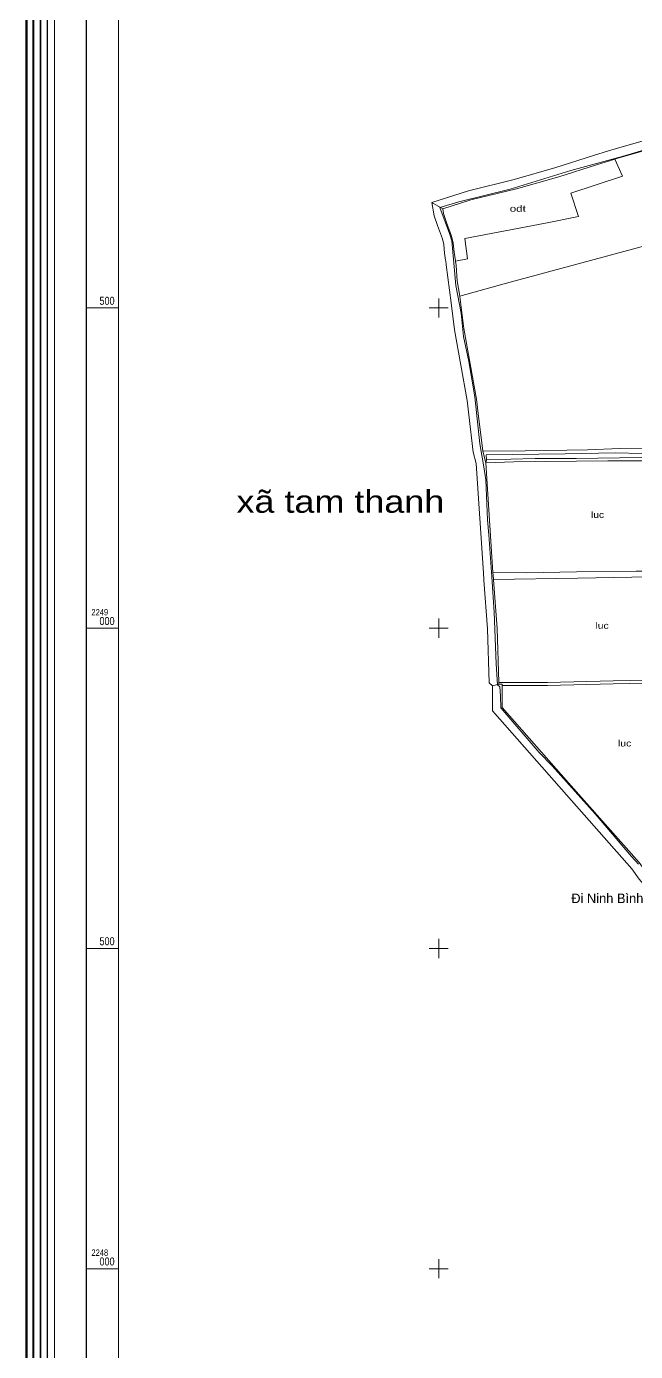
# Model space of a CAD drawing. Header units: metres. Extents: x 506356 to 510922, y 2246675 to 2251661.
# Drawn here: x 506356 to 507308, y 2247871 to 2249940 of the extents above; entities that cross this region are included whole.
import ezdxf
from ezdxf.enums import TextEntityAlignment as Align

# ---------------------------------------------------------------- set-up
doc = ezdxf.new("R2010")
doc.units = ezdxf.units.M
doc.header["$LTSCALE"] = 4
for name, color, linetype, lineweight in [('10', 7, 'Continuous', 13), ('23', 7, 'Continuous', 13), ('30', 7, 'Continuous', 13), ('4', 7, 'Continuous', 13), ('5', 7, 'Continuous', 13), ('63', 7, 'Continuous', 13), ('7', 7, 'Continuous', 13)]:
    doc.layers.add(name, color=color, linetype=linetype, lineweight=lineweight)
for name, color, linetype in [('33', 7, 'Continuous'), ('39', 7, 'Continuous'), ('46', 7, 'Continuous')]:
    doc.layers.add(name, color=color, linetype=linetype)

msp = doc.modelspace()

# ---------------------------------------------------------------- linework, layer by layer
at = {"layer": '10'}
for p in [(507068.98, 2249276.49), (507084.77, 2249087.18)]:
    msp.add_line(p, (507073.71, 2249258.34), dxfattribs=at)
for points in [[(507751.01, 2249859.77), (507745.42, 2249859.71), (507737.07, 2249859.27), (507716.84, 2249854.43), (507631.56, 2249835.5), (507585.42, 2249822.3), (507441.67, 2249780.49), (507401.66, 2249769.05), (507278.14, 2249733.41), (507275.24, 2249732.52)], [(507275.24, 2249732.52), (507246.48, 2249723.73), (507187.58, 2249704.8), (507121.64, 2249686.32), (507050.42, 2249668.71), (507006.46, 2249654.63), (507007.78, 2249647.59), (507012.17, 2249633.5), (507020.09, 2249612.38), (507022.72, 2249601.38), (507024.04, 2249587.29), (507026.27, 2249573.58), (507026.32, 2249573.19)], [(507033.2, 2249518.7), (507106.13, 2249538.67), (507374.15, 2249611.2), (507521.26, 2249653.53), (507665.27, 2249691.33)], [(507026.32, 2249573.19), (507027.13, 2249566.17), (507028.89, 2249542.4), (507033.2, 2249518.7)], [(507068.98, 2249276.49), (507061.87, 2249335.09), (507059.23, 2249357.54), (507039.44, 2249468.02), (507033.29, 2249518.2), (507033.2, 2249518.7)], [(507694.42, 2249296.66), (507596.95, 2249289.93), (507495.04, 2249285.18), (507396.68, 2249280.44), (507356.79, 2249281.63), (507282.92, 2249280.44), (507232.36, 2249278.46), (507135.16, 2249276.86), (507068.98, 2249276.49)], [(507073.71, 2249258.34), (507117.16, 2249259.87), (507264.51, 2249261.46), (507331.26, 2249261.46), (507422.4, 2249263.53)], [(507084.77, 2249087.18), (507137.98, 2249086.65), (507215.45, 2249087.97), (507308.75, 2249089.32), (507341.32, 2249089.32), (507409.65, 2249088.93)], [(507084.77, 2249087.18), (507085.41, 2249077.24), (507085.41, 2249075.92)], [(507093.86, 2248914.99), (507170.06, 2248915.24), (507272.68, 2248917.87), (507406.37, 2248920.64), (507417.81, 2249081.96), (507414.38, 2249081.87), (507217.44, 2249078.13), (507085.41, 2249075.92)], [(507085.41, 2249075.92), (507085.41, 2249075.48), (507091.29, 2248999.73), (507093.86, 2248914.99)], [(507099.3, 2248910.51), (507170.12, 2248910.74), (507272.78, 2248913.37), (507546.13, 2248919.03)], [(507093.86, 2248914.99), (507093.93, 2248912.57), (507099.21, 2248912.57), (507099.3, 2248910.51)], [(507099.3, 2248910.51), (507099.33, 2248909.85), (507099.21, 2248876.47), (507202.97, 2248758.51), (507313.13, 2248634.29)]]:
    msp.add_lwpolyline(points, dxfattribs=at)
at = {"layer": '23'}
msp.add_lwpolyline([(507384.29, 2249267.39), (507215.01, 2249264.86), (507150.74, 2249264.86), (507074.71, 2249262.76), (507073.97, 2249270.74), (507197.56, 2249272.41), (507275.62, 2249273.67), (507317.79, 2249272.83)], dxfattribs=at)
at = {"layer": '30'}
for p, q in [((507073.71, 2249258.34), (507074.71, 2249262.76)), ((507150.74, 2249264.86), (507215.01, 2249264.86)), ((507137.98, 2249086.65), (507215.45, 2249087.97))]:
    msp.add_line(p, q, dxfattribs=at)
for points in [[(507275.24, 2249732.52), (507278.14, 2249733.41), (507401.66, 2249769.05), (507441.67, 2249780.49), (507585.42, 2249822.3), (507631.56, 2249835.5), (507716.84, 2249854.43), (507737.07, 2249859.27), (507745.42, 2249859.71), (507751.01, 2249859.77)], [(507401.66, 2249769.05), (507278.14, 2249733.41), (507275.24, 2249732.52), (507287.03, 2249705.72), (507206.61, 2249679.44), (507218.51, 2249642.89)], [(507026.32, 2249573.19), (507026.27, 2249573.58), (507024.04, 2249587.29), (507022.72, 2249601.38), (507020.09, 2249612.38), (507012.17, 2249633.5), (507007.78, 2249647.59), (507006.46, 2249654.63), (507050.42, 2249668.71), (507121.64, 2249686.32), (507187.58, 2249704.8), (507246.48, 2249723.73), (507275.24, 2249732.52)], [(507026.32, 2249573.19), (507045.14, 2249576.66), (507041.04, 2249608.48), (507166.8, 2249632.21), (507218.51, 2249642.89), (507206.61, 2249679.44), (507287.03, 2249705.72), (507275.24, 2249732.52)], [(507275.24, 2249732.52), (507287.03, 2249705.72), (507206.61, 2249679.44), (507218.51, 2249642.89), (507166.8, 2249632.21), (507041.04, 2249608.48), (507045.14, 2249576.66), (507026.32, 2249573.19)], [(507166.8, 2249632.21), (507218.51, 2249642.89), (507206.61, 2249679.44), (507287.03, 2249705.72), (507275.24, 2249732.52)], [(507275.24, 2249732.52), (507246.48, 2249723.73), (507187.58, 2249704.8)], [(507187.58, 2249704.8), (507121.64, 2249686.32), (507050.42, 2249668.71), (507006.46, 2249654.63), (507007.78, 2249647.59), (507012.17, 2249633.5), (507020.09, 2249612.38), (507022.72, 2249601.38)], [(507033.2, 2249518.7), (507106.13, 2249538.67), (507374.15, 2249611.2), (507521.26, 2249653.53), (507665.27, 2249691.33)], [(507665.27, 2249691.33), (507521.26, 2249653.53), (507374.15, 2249611.2), (507106.13, 2249538.67), (507033.2, 2249518.7)], [(507735.8, 2249671.14), (507673.53, 2249667.3), (507665.27, 2249691.33), (507521.26, 2249653.53), (507374.15, 2249611.2), (507106.13, 2249538.67), (507033.2, 2249518.7)], [(508387.58, 2249694.75), (508374.07, 2249693.11), (508349.48, 2249691.45), (508252.65, 2249678.6), (508222.97, 2249673.94), (508196.51, 2249667.92), (508187.75, 2249662.81), (508174.12, 2249653.17), (508144.45, 2249627.18), (508033.23, 2249522.99), (507888.47, 2249409.09), (507739.57, 2249295.44), (507720.06, 2249278.38), (507705.99, 2249273.55), (507661.47, 2249273.76), (507615.48, 2249274.4), (507591.33, 2249272.72), (507499.35, 2249271.46), (507436.56, 2249268.54), (507384.29, 2249267.39), (507215.01, 2249264.86), (507150.74, 2249264.86), (507074.71, 2249262.76), (507073.71, 2249258.34)], [(507218.51, 2249642.89), (507166.8, 2249632.21), (507041.04, 2249608.48), (507045.14, 2249576.66), (507026.32, 2249573.19)], [(507026.32, 2249573.19), (507045.14, 2249576.66), (507041.04, 2249608.48), (507166.8, 2249632.21)], [(507022.72, 2249601.38), (507024.04, 2249587.29), (507026.27, 2249573.58), (507026.32, 2249573.19)], [(507033.2, 2249518.7), (507106.13, 2249538.67), (507374.15, 2249611.2)], [(507033.2, 2249518.7), (507028.89, 2249542.4), (507027.13, 2249566.17), (507026.32, 2249573.19)], [(507026.32, 2249573.19), (507027.13, 2249566.17), (507028.89, 2249542.4), (507033.2, 2249518.7)], [(507068.98, 2249276.49), (507061.87, 2249335.09), (507059.23, 2249357.54), (507039.44, 2249468.02), (507033.29, 2249518.2), (507033.2, 2249518.7)], [(507033.2, 2249518.7), (507033.29, 2249518.2), (507039.44, 2249468.02), (507059.23, 2249357.54), (507061.87, 2249335.09), (507068.98, 2249276.49)], [(507694.42, 2249296.66), (507596.95, 2249289.93), (507495.04, 2249285.18), (507396.68, 2249280.44), (507356.79, 2249281.63), (507282.92, 2249280.44), (507232.36, 2249278.46), (507135.16, 2249276.86), (507068.98, 2249276.49)], [(507068.98, 2249276.49), (507135.16, 2249276.86), (507232.36, 2249278.46), (507282.92, 2249280.44), (507356.79, 2249281.63), (507396.68, 2249280.44), (507495.04, 2249285.18), (507596.95, 2249289.93), (507694.42, 2249296.66)], [(507068.98, 2249276.49), (507135.16, 2249276.86), (507232.36, 2249278.46), (507282.92, 2249280.44), (507356.79, 2249281.63), (507396.68, 2249280.44), (507495.04, 2249285.18), (507596.95, 2249289.93), (507694.42, 2249296.66)], [(507694.42, 2249296.66), (507596.95, 2249289.93), (507495.04, 2249285.18), (507396.68, 2249280.44), (507356.79, 2249281.63), (507282.92, 2249280.44), (507232.36, 2249278.46), (507135.16, 2249276.86), (507068.98, 2249276.49), (507073.71, 2249258.34), (507074.71, 2249262.76)], [(507215.01, 2249264.86), (507384.29, 2249267.39), (507436.56, 2249268.54), (507499.35, 2249271.46), (507591.33, 2249272.72), (507615.48, 2249274.4), (507661.47, 2249273.76), (507705.99, 2249273.55), (507720.06, 2249278.38), (507739.57, 2249295.44)], [(507215.01, 2249264.86), (507384.29, 2249267.39), (507436.56, 2249268.54), (507499.35, 2249271.46), (507591.33, 2249272.72), (507615.48, 2249274.4), (507661.47, 2249273.76), (507705.99, 2249273.55), (507720.06, 2249278.38), (507739.57, 2249295.44)], [(507432.69, 2249263.76), (507331.26, 2249261.46), (507264.51, 2249261.46), (507117.16, 2249259.87), (507073.71, 2249258.34), (507068.98, 2249276.49)], [(507074.71, 2249262.76), (507073.97, 2249270.74), (507197.56, 2249272.41), (507275.62, 2249273.67), (507317.79, 2249272.83), (507374.16, 2249274.5)], [(507384.29, 2249267.39), (507215.01, 2249264.86), (507150.74, 2249264.86), (507074.71, 2249262.76), (507073.97, 2249270.74), (507197.56, 2249272.41), (507275.62, 2249273.67), (507317.79, 2249272.83)], [(507317.79, 2249272.83), (507275.62, 2249273.67), (507197.56, 2249272.41), (507073.97, 2249270.74), (507074.71, 2249262.76), (507150.74, 2249264.86), (507215.01, 2249264.86), (507384.29, 2249267.39)], [(507197.56, 2249272.41), (507073.97, 2249270.74), (507074.71, 2249262.76), (507150.74, 2249264.86)], [(507197.56, 2249272.41), (507073.97, 2249270.74), (507074.71, 2249262.76), (507150.74, 2249264.86), (507215.01, 2249264.86)], [(507317.79, 2249272.83), (507275.62, 2249273.67), (507197.56, 2249272.41)], [(507317.79, 2249272.83), (507275.62, 2249273.67), (507197.56, 2249272.41)], [(507073.71, 2249258.34), (507117.16, 2249259.87), (507264.51, 2249261.46), (507331.26, 2249261.46), (507432.69, 2249263.76)], [(507073.71, 2249258.34), (507117.16, 2249259.87), (507264.51, 2249261.46), (507331.26, 2249261.46), (507422.4, 2249263.53), (507427.5, 2249263.64), (507432.69, 2249263.76)], [(507331.26, 2249261.46), (507264.51, 2249261.46), (507117.16, 2249259.87), (507073.71, 2249258.34), (507084.77, 2249087.18), (507137.98, 2249086.65)], [(507420.81, 2249088.88), (507417.18, 2249088.89), (507341.32, 2249089.32), (507308.75, 2249089.32), (507215.45, 2249087.97), (507137.98, 2249086.65), (507084.77, 2249087.18), (507073.71, 2249258.34)], [(507084.77, 2249087.18), (507137.98, 2249086.65), (507215.45, 2249087.97), (507308.75, 2249089.32), (507341.32, 2249089.32), (507417.18, 2249088.89), (507420.81, 2249088.88)], [(507414.57, 2249088.9), (507341.32, 2249089.32), (507308.75, 2249089.32), (507215.45, 2249087.97), (507137.98, 2249086.65), (507084.77, 2249087.18)], [(507085.41, 2249075.92), (507085.41, 2249077.24), (507084.77, 2249087.18)], [(507084.77, 2249087.18), (507085.41, 2249077.24), (507085.41, 2249075.92)], [(507215.45, 2249087.97), (507308.75, 2249089.32), (507341.32, 2249089.32), (507409.65, 2249088.93)], [(507085.41, 2249075.92), (507217.44, 2249078.13), (507414.38, 2249081.87), (507417.81, 2249081.96), (507406.37, 2248920.64), (507272.68, 2248917.87), (507170.06, 2248915.24), (507093.86, 2248914.99)], [(507093.86, 2248914.99), (507170.06, 2248915.24), (507272.68, 2248917.87), (507406.37, 2248920.64), (507417.81, 2249081.96), (507414.38, 2249081.87), (507217.44, 2249078.13), (507085.41, 2249075.92)], [(507417.81, 2249081.96), (507414.38, 2249081.87), (507217.44, 2249078.13), (507085.41, 2249075.92), (507085.41, 2249075.48), (507091.29, 2248999.73), (507093.86, 2248914.99)], [(507085.41, 2249075.92), (507217.44, 2249078.13), (507414.38, 2249081.87)], [(507093.86, 2248914.99), (507091.29, 2248999.73), (507085.41, 2249075.48), (507085.41, 2249075.92)], [(507272.68, 2248917.87), (507406.37, 2248920.64), (507417.81, 2249081.96)], [(507406.37, 2248920.64), (507272.68, 2248917.87), (507170.06, 2248915.24), (507093.86, 2248914.99)], [(507093.86, 2248914.99), (507170.06, 2248915.24), (507272.68, 2248917.87)], [(507099.3, 2248910.51), (507170.12, 2248910.74), (507272.78, 2248913.37), (507546.13, 2248919.03), (507546.27, 2248923.9)], [(507099.3, 2248910.51), (507170.12, 2248910.74), (507272.78, 2248913.37), (507546.13, 2248919.03), (507545.66, 2248902.85)], [(507546.13, 2248919.03), (507272.78, 2248913.37), (507170.12, 2248910.74), (507099.3, 2248910.51)], [(507458.7, 2248810.49), (507501.99, 2248826.85), (507496.27, 2248899.61), (507545.66, 2248902.85), (507546.13, 2248919.03), (507272.78, 2248913.37), (507170.12, 2248910.74), (507099.3, 2248910.51)], [(507099.3, 2248910.51), (507099.21, 2248912.57), (507093.93, 2248912.57), (507093.86, 2248914.99)], [(507093.86, 2248914.99), (507093.93, 2248912.57), (507099.21, 2248912.57), (507099.3, 2248910.51)], [(507313.13, 2248634.29), (507202.97, 2248758.51), (507099.21, 2248876.47), (507099.33, 2248909.85), (507099.3, 2248910.51)], [(507099.3, 2248910.51), (507099.33, 2248909.85), (507099.21, 2248876.47), (507202.97, 2248758.51), (507313.13, 2248634.29)]]:
    msp.add_lwpolyline(points, dxfattribs=at)
at = {"layer": '4'}
msp.add_lwpolyline([(507363.49, 2249759.68), (507286.67, 2249736.8), (507206.68, 2249714.73), (507111.75, 2249685.55), (507031.38, 2249665.84), (507001.83, 2249656.76), (507016.8, 2249616.54), (507020.34, 2249604.72), (507026.65, 2249535.31), (507034.93, 2249491.94), (507038.87, 2249455.27), (507047.14, 2249416.23), (507056.59, 2249361.42), (507064.46, 2249288.07), (507069.98, 2249255.34), (507073.52, 2249231.68), (507076.28, 2249168.99), (507078.25, 2249145.72), (507082.98, 2249080.26), (507086.52, 2249025.06), (507089.68, 2248944.62), (507091.65, 2248911.5), (507095.59, 2248908.35), (507096.38, 2248894.55), (507097.16, 2248875.62), (507157.05, 2248805.83), (507177.14, 2248784.93), (507244.51, 2248710.01), (507301.24, 2248643.77), (507312.27, 2248631.54)], dxfattribs=at)
at = {"layer": '5'}
msp.add_lwpolyline([(507275.24, 2249732.52), (507287.03, 2249705.72), (507206.61, 2249679.44), (507218.51, 2249642.89), (507166.8, 2249632.21), (507041.04, 2249608.48), (507045.14, 2249576.66), (507026.32, 2249573.19)], dxfattribs=at)
at = {"layer": '63'}
for p, q in [((506450, 2249500), (506500, 2249500)), ((506985, 2249500), (507015, 2249500)), ((507000, 2249485), (507000, 2249515)), ((506450, 2249000), (506500, 2249000)), ((506985, 2249000), (507015, 2249000)), ((507000, 2248985), (507000, 2249015)), ((507000, 2248485), (507000, 2248515)), ((506450, 2248500), (506500, 2248500)), ((506985, 2248500), (507015, 2248500)), ((507000, 2247985), (507000, 2248015)), ((506450, 2248000), (506500, 2248000)), ((506985, 2248000), (507015, 2248000))]:
    msp.add_line(p, q, dxfattribs=at)
at = {"layer": '63', "lineweight": 53}
msp.add_lwpolyline([(506356, 2246856), (506356, 2251144), (510644, 2251144), (510644, 2246856)], close=True, dxfattribs=at)
at = {"layer": '63', "lineweight": 40}
msp.add_lwpolyline([(506367, 2246867), (506367, 2251133), (510633, 2251133), (510633, 2246867)], close=True, dxfattribs=at)
at = {"layer": '63', "lineweight": 35}
msp.add_lwpolyline([(506378, 2246878), (506378, 2251122), (510622, 2251122), (510622, 2246878)], close=True, dxfattribs=at)
at = {"layer": '63', "lineweight": 25}
for points in [[(506389, 2246889), (506389, 2251111), (510611, 2251111), (510611, 2246889)], [(506450, 2246950), (506450, 2251050), (510550, 2251050), (510550, 2246950)]]:
    msp.add_lwpolyline(points, close=True, dxfattribs=at)
at = {"layer": '63'}
for points in [[(506400, 2246900), (506400, 2251100), (510600, 2251100), (510600, 2246900)], [(506500, 2247000), (506500, 2251000), (510500, 2251000), (510500, 2247000)]]:
    msp.add_lwpolyline(points, close=True, dxfattribs=at)
at = {"layer": '7'}
for p, q in [((507277.93, 2249748.96), (507265.26, 2249745.15)), ((507006.46, 2249654.63), (506989.28, 2249664.88)), ((507006.46, 2249654.63), (507050.42, 2249668.71)), ((507011.04, 2249573.66), (507010.9, 2249574.63)), ((507011.04, 2249573.66), (507011.87, 2249567.55)), ((507011.87, 2249567.55), (507019.4, 2249508.21)), ((507054.09, 2249274.68), (507058.74, 2249257.37)), ((507069.8, 2249086.21), (507058.74, 2249257.37)), ((507069.8, 2249086.21), (507070.41, 2249075.92)), ((507069.8, 2249086.21), (507070.41, 2249075.92)), ((507084.32, 2248909.83), (507078.87, 2248914.54)), ((507093.95, 2248912.57), (507084.32, 2248909.83)), ((507093.93, 2248912.57), (507093.86, 2248914.99)), ((507093.93, 2248912.57), (507093.86, 2248914.99))]:
    msp.add_line(p, q, dxfattribs=at)
for points in [[(507738.87, 2249874.69), (507627.87, 2249850.05), (507581.26, 2249836.71), (507437.51, 2249794.9), (507397.52, 2249783.47), (507277.93, 2249748.96), (507265.26, 2249745.15)], [(507738.87, 2249874.69), (507627.87, 2249850.05), (507581.26, 2249836.71), (507437.51, 2249794.9), (507397.52, 2249783.47), (507277.93, 2249748.96), (507265.26, 2249745.15)], [(507738.87, 2249874.69), (507627.87, 2249850.05), (507581.26, 2249836.71), (507437.51, 2249794.9), (507397.52, 2249783.47), (507277.93, 2249748.96), (507265.26, 2249745.15)], [(507738.87, 2249874.69), (507627.87, 2249850.05), (507581.26, 2249836.71), (507437.51, 2249794.9), (507397.52, 2249783.47), (507277.92, 2249748.96)], [(507275.24, 2249732.52), (507278.14, 2249733.41), (507401.66, 2249769.05), (507441.67, 2249780.49), (507585.42, 2249822.3)], [(507275.24, 2249732.52), (507278.14, 2249733.41), (507401.66, 2249769.05), (507441.67, 2249780.49), (507585.42, 2249822.3)], [(507275.24, 2249732.52), (507278.14, 2249733.41), (507401.66, 2249769.05)], [(507265.26, 2249745.15), (507241.99, 2249738.04), (507183.26, 2249719.17), (507117.81, 2249700.83), (507046.33, 2249683.15), (506989.28, 2249664.88), (506993.2, 2249643.96), (506997.98, 2249628.63), (507005.72, 2249607.99), (507007.88, 2249598.92), (507009.15, 2249585.38), (507010.9, 2249574.63)], [(507265.26, 2249745.15), (507241.99, 2249738.04), (507183.26, 2249719.17), (507117.81, 2249700.83), (507046.33, 2249683.15), (506989.28, 2249664.88), (507006.46, 2249654.63)], [(507265.26, 2249745.15), (507241.99, 2249738.04), (507183.26, 2249719.17), (507117.81, 2249700.83), (507046.33, 2249683.15), (506989.28, 2249664.88), (507006.46, 2249654.63)], [(507265.26, 2249745.15), (507241.99, 2249738.04), (507183.26, 2249719.17), (507117.81, 2249700.83), (507046.33, 2249683.15), (506989.28, 2249664.88), (507006.46, 2249654.63)], [(507006.46, 2249654.63), (507050.42, 2249668.71), (507121.64, 2249686.32), (507187.58, 2249704.8), (507246.48, 2249723.73), (507275.24, 2249732.52)], [(507006.46, 2249654.63), (507050.42, 2249668.71), (507121.64, 2249686.32), (507187.58, 2249704.8), (507246.48, 2249723.73), (507275.24, 2249732.52)], [(507050.42, 2249668.71), (507121.64, 2249686.32), (507187.58, 2249704.8), (507246.48, 2249723.73), (507275.24, 2249732.52)], [(507026.32, 2249573.19), (507026.27, 2249573.58), (507024.04, 2249587.29), (507022.72, 2249601.38), (507020.09, 2249612.38), (507012.17, 2249633.5), (507007.78, 2249647.59), (507006.46, 2249654.63), (506989.28, 2249664.88)], [(506989.28, 2249664.88), (506993.2, 2249643.96), (506997.98, 2249628.63), (507005.72, 2249607.99), (507007.88, 2249598.92), (507009.15, 2249585.38), (507010.9, 2249574.63), (507011.04, 2249573.66), (507011.87, 2249567.55), (507019.4, 2249508.21)], [(507024.04, 2249587.29), (507022.72, 2249601.38), (507020.09, 2249612.38), (507012.17, 2249633.5), (507007.78, 2249647.59), (507006.46, 2249654.63), (506989.28, 2249664.88)], [(506989.28, 2249664.88), (506993.2, 2249643.96), (506997.98, 2249628.63), (507005.72, 2249607.99), (507007.88, 2249598.92), (507009.15, 2249585.38), (507010.9, 2249574.63), (507011.04, 2249573.66), (507011.87, 2249567.55), (507019.4, 2249508.21), (507024.6, 2249465.78), (507044.39, 2249355.34)], [(507026.32, 2249573.19), (507026.27, 2249573.58), (507024.04, 2249587.29)], [(507033.2, 2249518.7), (507028.89, 2249542.4), (507027.13, 2249566.17), (507026.32, 2249573.19)], [(507033.2, 2249518.7), (507028.89, 2249542.4), (507027.13, 2249566.17), (507026.32, 2249573.19)], [(507068.98, 2249276.49), (507061.87, 2249335.09), (507059.23, 2249357.54), (507039.44, 2249468.02), (507033.29, 2249518.2), (507033.2, 2249518.7)], [(507068.98, 2249276.49), (507061.87, 2249335.09), (507059.23, 2249357.54), (507039.44, 2249468.02), (507033.29, 2249518.2), (507033.2, 2249518.7)], [(507054.09, 2249274.68), (507046.98, 2249333.31), (507044.39, 2249355.34), (507024.6, 2249465.78), (507019.4, 2249508.21)], [(507019.4, 2249508.21), (507024.6, 2249465.78), (507044.39, 2249355.34), (507046.98, 2249333.31), (507054.09, 2249274.68), (507058.74, 2249257.37), (507069.8, 2249086.21)], [(507044.39, 2249355.34), (507046.98, 2249333.31), (507054.09, 2249274.68)], [(507054.09, 2249274.68), (507058.74, 2249257.37), (507069.8, 2249086.21), (507070.41, 2249075.92)], [(507085.41, 2249075.92), (507085.41, 2249077.24), (507084.77, 2249087.18), (507073.71, 2249258.34), (507068.98, 2249276.49)], [(507085.41, 2249075.92), (507085.41, 2249077.24), (507084.77, 2249087.18), (507073.71, 2249258.34), (507068.98, 2249276.49)], [(507070.41, 2249075.92), (507070.41, 2249074.9), (507076.31, 2248998.92), (507078.87, 2248914.54)], [(507070.41, 2249075.92), (507070.41, 2249074.9), (507076.31, 2248998.92), (507078.87, 2248914.54), (507084.32, 2248909.83), (507093.93, 2248912.56)], [(507070.41, 2249075.92), (507070.41, 2249074.9), (507076.31, 2248998.92), (507078.87, 2248914.54), (507084.32, 2248909.83), (507093.93, 2248912.56)], [(507093.86, 2248914.99), (507091.29, 2248999.73), (507085.41, 2249075.48), (507085.41, 2249075.92)], [(507093.86, 2248914.99), (507091.29, 2248999.73), (507085.41, 2249075.48), (507085.41, 2249075.92)], [(507084.32, 2248909.83), (507084.33, 2248909.54), (507084.19, 2248870.83), (507191.73, 2248748.58), (507301.91, 2248624.34)], [(507084.32, 2248909.83), (507084.33, 2248909.54), (507084.19, 2248870.83), (507191.73, 2248748.58)], [(507084.32, 2248909.83), (507084.33, 2248909.54), (507084.19, 2248870.83), (507191.73, 2248748.58)], [(507099.3, 2248910.51), (507099.21, 2248912.57), (507093.95, 2248912.57), (507084.32, 2248909.83)], [(507099.21, 2248876.47), (507099.33, 2248909.85), (507099.3, 2248910.51), (507099.21, 2248912.57), (507093.95, 2248912.57), (507084.32, 2248909.83)], [(507313.13, 2248634.29), (507202.97, 2248758.51), (507099.21, 2248876.47), (507099.33, 2248909.85), (507099.3, 2248910.51)], [(507191.73, 2248748.58), (507301.91, 2248624.34), (507313.35, 2248608.36), (507325.45, 2248594.05), (507327.98, 2248614.29), (507324.8, 2248618.05), (507313.13, 2248634.29), (507202.97, 2248758.51), (507099.21, 2248876.47)], [(507191.73, 2248748.58), (507301.91, 2248624.34), (507313.35, 2248608.36), (507325.45, 2248594.05), (507327.98, 2248614.29), (507324.8, 2248618.05), (507313.13, 2248634.29)], [(507670.99, 2248728.05), (507615.94, 2248716.18), (507560.79, 2248701), (507504.52, 2248689.33), (507483.09, 2248682.82), (507433.42, 2248662.67), (507389.88, 2248640.05), (507325.45, 2248594.05), (507313.35, 2248608.36), (507301.91, 2248624.34)]]:
    msp.add_lwpolyline(points, dxfattribs=at)

# ---------------------------------------------------------------- texts
at = {"layer": '33'}
for s, width, p in [('odt', 1.35, (507123.59, 2249650.21)), ('luc', 1.2, (507248.21, 2249172.23)), ('luc', 1.2, (507255.27, 2248999.1)), ('luc', 1.2, (507290.55, 2248815.37))]:
    msp.add_text(s, height=10, dxfattribs=dict(at, width=width)).set_placement(p, align=Align.CENTER)
at = {"layer": '39'}
msp.add_text('Đi Ninh Bình', height=15, dxfattribs=at).set_placement((507263.47, 2248570.71), align=Align.CENTER)
at = {"layer": '46', "width": 1.2}
msp.add_text('xã tam thanh', height=35, dxfattribs=at).set_placement((506846.45, 2249180.3), align=Align.CENTER)
at = {"layer": '63', "width": 0.85}
for s, height, p in [('500', 12.5, (506470, 2249505)), ('2249', 10, (506457.5, 2249020)), ('000', 12.5, (506470, 2249005)), ('500', 12.5, (506470, 2248505)), ('2248', 10, (506457.5, 2248020)), ('000', 12.5, (506470, 2248005))]:
    msp.add_text(s, height=height, dxfattribs=at).set_placement(p)

doc.saveas('drawing.dxf')
